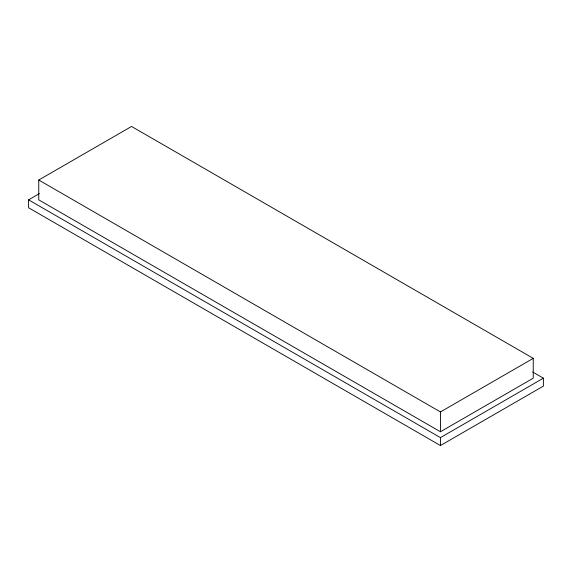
<?xml version="1.0" encoding="UTF-8"?>
<svg xmlns="http://www.w3.org/2000/svg" width="572" height="572" viewBox="0 0 572 572"><rect width="100%" height="100%" fill="white"/><g stroke="black" fill="none" stroke-linecap="round" stroke-linejoin="round"><path stroke-width="0.86" d="M38.753 180.03L131.56 126.455L533.247 358.365L533.247 378.178L440.44 431.76L38.753 199.85L38.753 180.03L440.44 411.94L533.247 358.365M532.582 371.936L543.4 378.178L543.4 386.107L440.44 445.545L28.6 207.772L28.6 199.85L39.354 193.636M28.6 199.85L440.44 437.623L543.4 378.178M440.44 411.94L440.44 431.76M440.44 437.623L440.44 445.545"/></g></svg>
